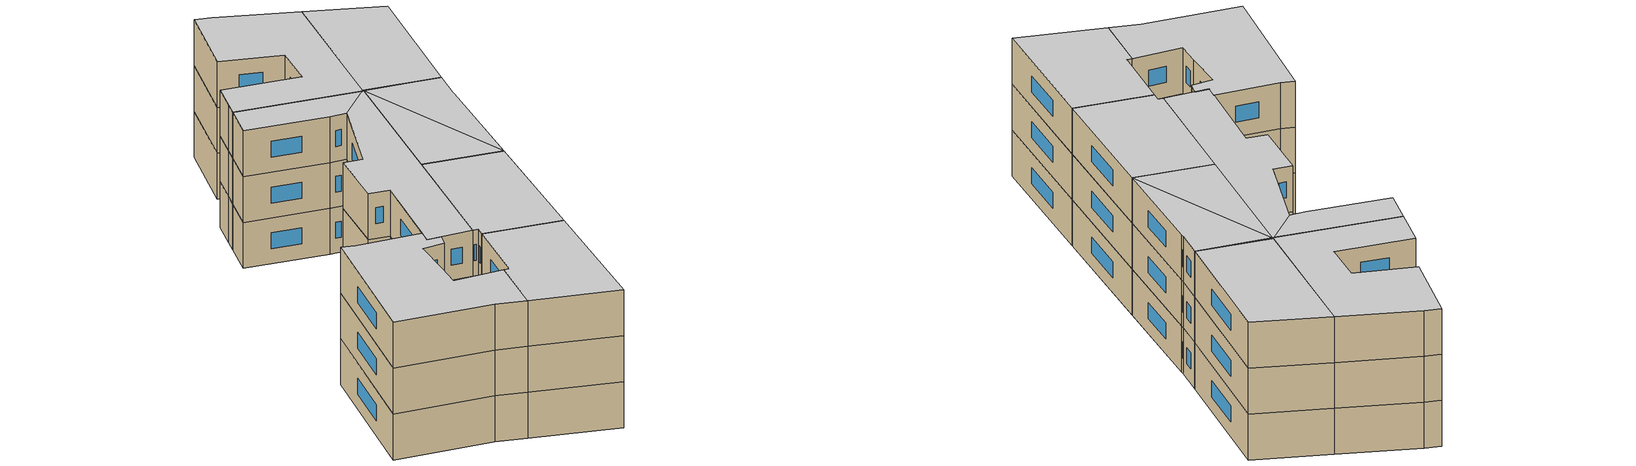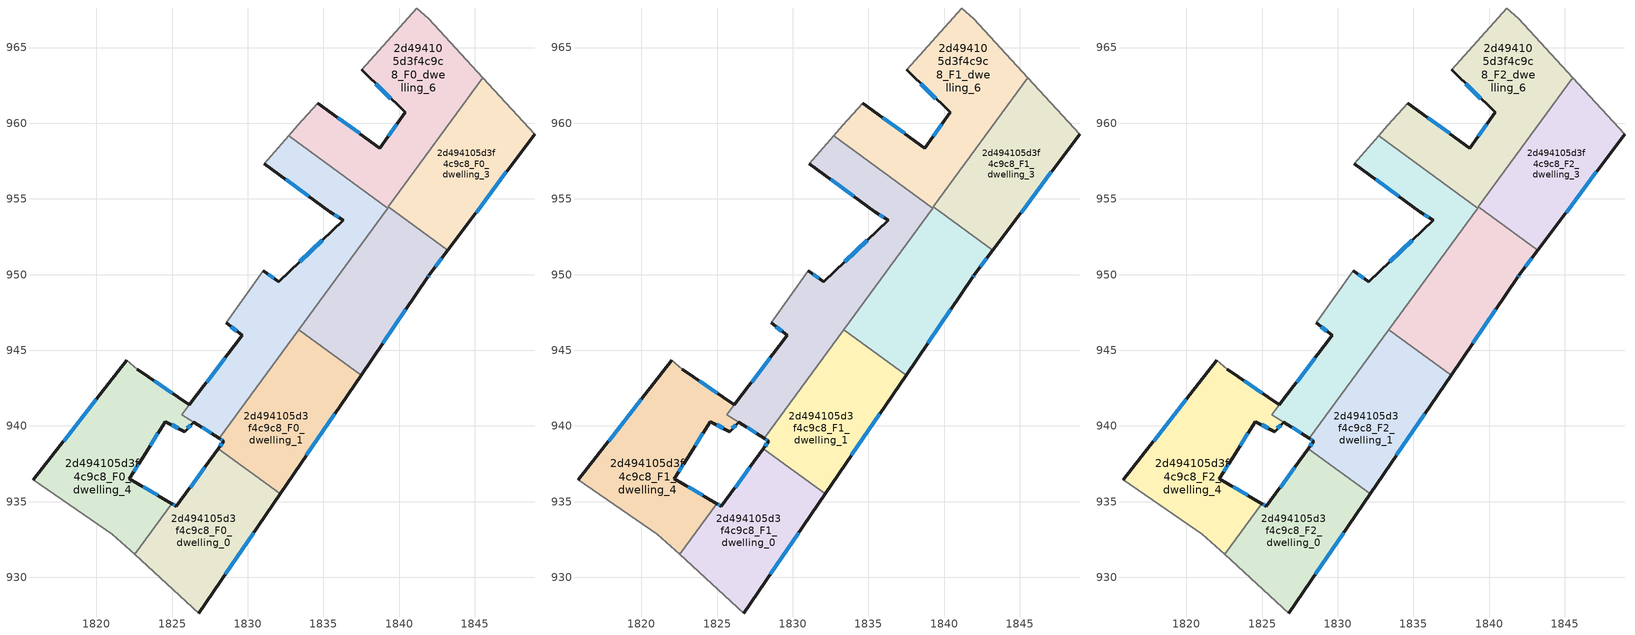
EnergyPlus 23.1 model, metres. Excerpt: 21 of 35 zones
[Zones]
2d494105d3f4c9c8_F0_dwelling_0
 floor ground (EU_floor_Construction): 1832.14,935.52 1826.77,927.64 1822.52,931.51 1824.97,934.87 1825.28,934.69 1828.05,938.51 z0
 wall outside (EU_wall_Construction): 1828.05,938.51 1825.28,934.69 1824.97,934.87 / 1826.77,927.64 1832.14,935.52 z0:3
 wall adiabatic (EU_wall_Construction): 1822.52,931.51 1826.77,927.64 z0:3
 wall to 2d494105d3f4c9c8_F0_dwelling_1 (EU_wall_Construction): 1832.14,935.52 1828.05,938.51 z0:3
 wall to 2d494105d3f4c9c8_F0_dwelling_4 (EU_wall_Construction): 1824.97,934.87 1822.52,931.51 z0:3
 window (EU_Window_Construction): 1825.18,934.75 1825.07,934.82 / 1827.15,937.27 1826.18,935.93 / 1828.52,930.21 1830.39,932.96 z0.98:2.02
2d494105d3f4c9c8_F0_dwelling_1
 floor ground (EU_floor_Construction): 1837.48,943.36 1832.14,935.52 1828.05,938.51 1828.41,939 1828.12,939.18 1833.37,946.36 z0
 wall outside (EU_wall_Construction): 1828.12,939.18 1828.41,939 1828.05,938.51 / 1832.14,935.52 1837.48,943.36 z0:3
 wall to 2d494105d3f4c9c8_F0_dwelling_2 (EU_wall_Construction): 1837.48,943.36 1833.37,946.36 z0:3
 wall to 2d494105d3f4c9c8_F0_dwelling_5 (EU_wall_Construction): 1833.37,946.36 1828.12,939.18 z0:3
 window (EU_Window_Construction): 1828.22,939.13 1828.32,939.06 / 1833.87,938.07 1835.74,940.81 / 1828.29,938.84 1828.17,938.67 z0.98:2.02
2d494105d3f4c9c8_F0_dwelling_2
 floor ground (EU_floor_Construction): 1839.23,954.39 1837.48,943.36 1833.37,946.36 z0; 1843.21,951.61 1841.99,949.98 1841.87,949.8 1837.48,943.36 1839.23,954.39 1839.29,954.47 z0
 wall outside (EU_wall_Construction): 1837.48,943.36 1841.87,949.8 1841.99,949.98 1843.21,951.61 z0:3
 wall to 2d494105d3f4c9c8_F0_dwelling_3 (EU_wall_Construction): 1843.21,951.61 1839.29,954.47 z0:3
 wall to 2d494105d3f4c9c8_F0_dwelling_6 (EU_wall_Construction): 1839.29,954.47 1839.24,954.39 z0:3
 wall to 2d494105d3f4c9c8_F0_dwelling_5 (EU_wall_Construction): 1839.23,954.39 1833.37,946.36 z0:3
 window (EU_Window_Construction): 1842.39,950.51 1842.81,951.08 / 1841.91,949.86 1841.95,949.93 / 1838.91,945.46 1840.44,947.71 z0.98:2.02
2d494105d3f4c9c8_F0_dwelling_3
 floor ground (EU_floor_Construction): 1845.53,963.01 1848.96,959.27 1843.21,951.61 1839.29,954.47 z0
 wall outside (EU_wall_Construction): 1843.21,951.61 1848.96,959.27 z0:3
 wall adiabatic (EU_wall_Construction): 1848.96,959.27 1845.53,963.01 z0:3
 wall to 2d494105d3f4c9c8_F0_dwelling_6 (EU_wall_Construction): 1845.53,963.01 1839.29,954.47 z0:3
 window (EU_Window_Construction): 1845.08,954.1 1847.09,956.78 z0.98:2.02
2d494105d3f4c9c8_F0_dwelling_4
 floor ground (EU_floor_Construction): 1826.14,941.4 1825.64,940.74 1826.42,940.25 1825.82,939.63 1824.55,940.28 1823.05,937.9 1822.17,936.52 1824.97,934.87 1822.52,931.51 1821.05,932.85 1815.82,936.43 1822.02,944.34 1822.69,943.73 z0
 wall outside (EU_wall_Construction): 1824.97,934.87 1822.17,936.52 1823.05,937.9 1824.55,940.28 1825.82,939.63 1826.42,940.25 / 1822.02,944.34 1815.82,936.43 / 1826.14,941.4 1822.69,943.73 z0:3
 wall adiabatic (EU_wall_Construction): 1815.82,936.43 1821.05,932.85 1822.52,931.51 / 1822.69,943.73 1822.02,944.34 z0:3
 wall to 2d494105d3f4c9c8_F0_dwelling_5 (EU_wall_Construction): 1826.42,940.25 1825.64,940.74 1826.14,941.4 z0:3
 window (EU_Window_Construction): 1822.46,936.97 1822.76,937.46 / 1824.06,935.41 1823.08,935.99 / 1820,941.77 1817.84,939.01 / 1825.02,942.16 1823.81,942.98 / 1826.01,939.83 1826.22,940.05 / 1824.96,940.07 1825.41,939.85 / 1823.54,938.68 1824.06,939.51 z0.98:2.02
2d494105d3f4c9c8_F0_dwelling_5
 floor ground (EU_floor_Construction): 1839.23,954.39 1828.12,939.18 1825.64,940.74 1829.63,946 1828.57,946.82 1831.01,950.25 1832.03,949.51 1836.3,953.59 1839.17,954.44 z0; 1839.17,954.44 1836.3,953.59 1835.42,954.14 1831.09,957.33 1832.7,959.17 z0
 wall outside (EU_wall_Construction): 1828.57,946.82 1829.63,946 1826.14,941.4 / 1831.09,957.33 1835.42,954.14 1836.3,953.59 1832.03,949.51 1831.01,950.25 / 1826.42,940.25 1828.12,939.18 z0:3
 wall adiabatic (EU_wall_Construction): 1831.01,950.25 1828.57,946.82 / 1832.7,959.17 1831.09,957.33 z0:3
 wall to 2d494105d3f4c9c8_F0_dwelling_6 (EU_wall_Construction): 1839.23,954.39 1832.7,959.17 z0:3
 window (EU_Window_Construction): 1828.91,946.55 1829.28,946.27 / 1831.7,949.75 1831.34,950.01 / 1834.91,952.27 1833.42,950.84 / 1835.71,953.97 1836.01,953.77 / 1832.5,956.3 1834.01,955.18 / 1828.5,944.51 1827.28,942.9 / 1826.97,939.91 1827.57,939.53 z0.98:2.02
2d494105d3f4c9c8_F0_dwelling_6
 floor ground (EU_floor_Construction): 1841.96,966.91 1845.53,963.01 1839.23,954.39 1832.7,959.17 1833.31,959.86 1834.61,961.33 1838.72,958.36 1840.39,960.71 1837.51,963.52 1841.17,967.61 z0
 wall outside (EU_wall_Construction): 1837.51,963.52 1840.39,960.71 1838.72,958.36 1834.61,961.33 z0:3
 wall adiabatic (EU_wall_Construction): 1845.53,963.01 1841.96,966.91 1841.17,967.61 1837.51,963.52 / 1834.61,961.33 1833.31,959.86 1832.7,959.17 z0:3
 window (EU_Window_Construction): 1839.85,959.95 1839.26,959.13 / 1838.45,962.61 1839.45,961.63 / 1837.38,959.33 1835.95,960.37 z0.98:2.02
2d494105d3f4c9c8_F1_dwelling_0
 floor to 2d494105d3f4c9c8_F0_dwelling_0 (EU_floor_Construction): 1832.14,935.52 1826.77,927.64 1822.52,931.51 1824.97,934.87 1825.28,934.69 1828.05,938.51 z3
 wall outside (EU_wall_Construction): 1828.05,938.51 1825.28,934.69 1824.97,934.87 / 1826.77,927.64 1832.14,935.52 z3:6
 wall adiabatic (EU_wall_Construction): 1822.52,931.51 1826.77,927.64 z3:6
 wall to 2d494105d3f4c9c8_F1_dwelling_1 (EU_wall_Construction): 1832.14,935.52 1828.05,938.51 z3:6
 wall to 2d494105d3f4c9c8_F1_dwelling_4 (EU_wall_Construction): 1824.97,934.87 1822.52,931.51 z3:6
 window (EU_Window_Construction): 1825.18,934.75 1825.07,934.82 / 1827.15,937.27 1826.18,935.93 / 1828.52,930.21 1830.39,932.96 z3.98:5.02
2d494105d3f4c9c8_F1_dwelling_1
 floor to 2d494105d3f4c9c8_F0_dwelling_1 (EU_floor_Construction): 1837.48,943.36 1832.14,935.52 1828.05,938.51 1828.41,939 1828.12,939.18 1833.37,946.36 z3
 wall outside (EU_wall_Construction): 1828.12,939.18 1828.41,939 1828.05,938.51 / 1832.14,935.52 1837.48,943.36 z3:6
 wall to 2d494105d3f4c9c8_F1_dwelling_2 (EU_wall_Construction): 1837.48,943.36 1833.37,946.36 z3:6
 wall to 2d494105d3f4c9c8_F1_dwelling_5 (EU_wall_Construction): 1833.37,946.36 1828.12,939.18 z3:6
 window (EU_Window_Construction): 1828.22,939.13 1828.32,939.06 / 1833.87,938.07 1835.74,940.81 / 1828.29,938.84 1828.17,938.67 z3.98:5.02
2d494105d3f4c9c8_F1_dwelling_2
 floor to 2d494105d3f4c9c8_F0_dwelling_2 (EU_floor_Construction): 1839.23,954.39 1837.48,943.36 1833.37,946.36 z3; 1843.21,951.61 1839.24,954.39 1839.29,954.47 z3; 1843.21,951.61 1841.99,949.98 1841.87,949.8 1837.48,943.36 1839.24,954.39 z3
 wall outside (EU_wall_Construction): 1837.48,943.36 1841.87,949.8 1841.99,949.98 1843.21,951.61 z3:6
 wall to 2d494105d3f4c9c8_F1_dwelling_3 (EU_wall_Construction): 1843.21,951.61 1839.29,954.47 z3:6
 wall to 2d494105d3f4c9c8_F1_dwelling_6 (EU_wall_Construction): 1839.29,954.47 1839.24,954.39 z3:6
 wall to 2d494105d3f4c9c8_F1_dwelling_5 (EU_wall_Construction): 1839.23,954.39 1833.37,946.36 z3:6
 window (EU_Window_Construction): 1842.39,950.51 1842.81,951.08 / 1841.91,949.86 1841.95,949.93 / 1838.91,945.46 1840.44,947.71 z3.98:5.02
2d494105d3f4c9c8_F1_dwelling_3
 floor to 2d494105d3f4c9c8_F0_dwelling_3 (EU_floor_Construction): 1845.53,963.01 1848.96,959.27 1843.21,951.61 1839.29,954.47 z3
 wall outside (EU_wall_Construction): 1843.21,951.61 1848.96,959.27 z3:6
 wall adiabatic (EU_wall_Construction): 1848.96,959.27 1845.53,963.01 z3:6
 wall to 2d494105d3f4c9c8_F1_dwelling_6 (EU_wall_Construction): 1845.53,963.01 1839.29,954.47 z3:6
 window (EU_Window_Construction): 1845.08,954.1 1847.09,956.78 z3.98:5.02
2d494105d3f4c9c8_F1_dwelling_4
 floor to 2d494105d3f4c9c8_F0_dwelling_4 (EU_floor_Construction): 1826.14,941.4 1825.64,940.74 1826.42,940.25 1825.82,939.63 1824.55,940.28 1823.05,937.9 1822.17,936.52 1824.97,934.87 1822.52,931.51 1821.05,932.85 1815.82,936.43 1822.02,944.34 1822.69,943.73 z3
 wall outside (EU_wall_Construction): 1824.97,934.87 1822.17,936.52 1823.05,937.9 1824.55,940.28 1825.82,939.63 1826.42,940.25 / 1822.02,944.34 1815.82,936.43 / 1826.14,941.4 1822.69,943.73 z3:6
 wall adiabatic (EU_wall_Construction): 1815.82,936.43 1821.05,932.85 1822.52,931.51 / 1822.69,943.73 1822.02,944.34 z3:6
 wall to 2d494105d3f4c9c8_F1_dwelling_5 (EU_wall_Construction): 1826.42,940.25 1825.64,940.74 1826.14,941.4 z3:6
 window (EU_Window_Construction): 1822.46,936.97 1822.76,937.46 / 1824.06,935.41 1823.08,935.99 / 1820,941.77 1817.84,939.01 / 1825.02,942.16 1823.81,942.98 / 1826.01,939.83 1826.22,940.05 / 1824.96,940.07 1825.41,939.85 / 1823.54,938.68 1824.06,939.51 z3.98:5.02
2d494105d3f4c9c8_F1_dwelling_5
 floor to 2d494105d3f4c9c8_F0_dwelling_5 (EU_floor_Construction): 1839.23,954.39 1828.12,939.18 1825.64,940.74 1829.63,946 1828.57,946.82 1831.01,950.25 1832.03,949.51 1836.3,953.59 1839.17,954.44 z3; 1839.17,954.44 1836.3,953.59 1835.42,954.14 1831.09,957.33 1832.7,959.17 z3
 wall outside (EU_wall_Construction): 1828.57,946.82 1829.63,946 1826.14,941.4 / 1831.09,957.33 1835.42,954.14 1836.3,953.59 1832.03,949.51 1831.01,950.25 / 1826.42,940.25 1828.12,939.18 z3:6
 wall adiabatic (EU_wall_Construction): 1831.01,950.25 1828.57,946.82 / 1832.7,959.17 1831.09,957.33 z3:6
 wall to 2d494105d3f4c9c8_F1_dwelling_6 (EU_wall_Construction): 1839.23,954.39 1832.7,959.17 z3:6
 window (EU_Window_Construction): 1828.91,946.55 1829.28,946.27 / 1831.7,949.75 1831.34,950.01 / 1834.91,952.27 1833.42,950.84 / 1835.71,953.97 1836.01,953.77 / 1832.5,956.3 1834.01,955.18 / 1828.5,944.51 1827.28,942.9 / 1826.97,939.91 1827.57,939.53 z3.98:5.02
2d494105d3f4c9c8_F1_dwelling_6
 floor to 2d494105d3f4c9c8_F0_dwelling_6 (EU_floor_Construction): 1841.96,966.91 1845.53,963.01 1839.23,954.39 1832.7,959.17 1833.31,959.86 1834.61,961.33 1838.72,958.36 1840.39,960.71 1837.51,963.52 1841.17,967.61 z3
 wall outside (EU_wall_Construction): 1837.51,963.52 1840.39,960.71 1838.72,958.36 1834.61,961.33 z3:6
 wall adiabatic (EU_wall_Construction): 1845.53,963.01 1841.96,966.91 1841.17,967.61 1837.51,963.52 / 1834.61,961.33 1833.31,959.86 1832.7,959.17 z3:6
 window (EU_Window_Construction): 1839.85,959.95 1839.26,959.13 / 1838.45,962.61 1839.45,961.63 / 1837.38,959.33 1835.95,960.37 z3.98:5.02
2d494105d3f4c9c8_F2_dwelling_0
 floor to 2d494105d3f4c9c8_F1_dwelling_0 (EU_floor_Construction): 1832.14,935.52 1826.77,927.64 1822.52,931.51 1824.97,934.87 1825.28,934.69 1828.05,938.51 z6
 wall outside (EU_wall_Construction): 1828.05,938.51 1825.28,934.69 1824.97,934.87 / 1826.77,927.64 1832.14,935.52 z6:9
 wall adiabatic (EU_wall_Construction): 1822.52,931.51 1826.77,927.64 z6:9
 wall to 2d494105d3f4c9c8_F2_dwelling_1 (EU_wall_Construction): 1832.14,935.52 1828.05,938.51 z6:9
 wall to 2d494105d3f4c9c8_F2_dwelling_4 (EU_wall_Construction): 1824.97,934.87 1822.52,931.51 z6:9
 window (EU_Window_Construction): 1825.18,934.75 1825.07,934.82 / 1827.15,937.27 1826.18,935.93 / 1828.52,930.21 1830.39,932.96 z6.98:8.02
 ceiling to 2d494105d3f4c9c8_F3_dwelling_0 (EU_floor_Construction): 1826.77,927.64 1832.14,935.52 1828.05,938.51 1825.28,934.69 1824.97,934.87 1822.52,931.51 z9
2d494105d3f4c9c8_F2_dwelling_1
 floor to 2d494105d3f4c9c8_F1_dwelling_1 (EU_floor_Construction): 1837.48,943.36 1832.14,935.52 1828.05,938.51 1828.41,939 1828.12,939.18 1833.37,946.36 z6
 wall outside (EU_wall_Construction): 1828.12,939.18 1828.41,939 1828.05,938.51 / 1832.14,935.52 1837.48,943.36 z6:9
 wall to 2d494105d3f4c9c8_F2_dwelling_2 (EU_wall_Construction): 1837.48,943.36 1833.37,946.36 z6:9
 wall to 2d494105d3f4c9c8_F2_dwelling_5 (EU_wall_Construction): 1833.37,946.36 1828.12,939.18 z6:9
 window (EU_Window_Construction): 1828.22,939.13 1828.32,939.06 / 1833.87,938.07 1835.74,940.81 / 1828.29,938.84 1828.17,938.67 z6.98:8.02
 ceiling to 2d494105d3f4c9c8_F3_dwelling_1 (EU_floor_Construction): 1832.14,935.52 1837.48,943.36 1833.37,946.36 1828.12,939.18 1828.41,939 1828.05,938.51 z9
2d494105d3f4c9c8_F2_dwelling_2
 floor to 2d494105d3f4c9c8_F1_dwelling_2 (EU_floor_Construction): 1839.23,954.39 1837.48,943.36 1833.37,946.36 z6; 1843.21,951.61 1839.24,954.39 1839.29,954.47 z6; 1843.21,951.61 1841.99,949.98 1841.87,949.8 1837.48,943.36 1839.24,954.39 z6
 wall outside (EU_wall_Construction): 1837.48,943.36 1841.87,949.8 1841.99,949.98 1843.21,951.61 z6:9
 wall to 2d494105d3f4c9c8_F2_dwelling_3 (EU_wall_Construction): 1843.21,951.61 1839.29,954.47 z6:9
 wall to 2d494105d3f4c9c8_F2_dwelling_6 (EU_wall_Construction): 1839.29,954.47 1839.24,954.39 z6:9
 wall to 2d494105d3f4c9c8_F2_dwelling_5 (EU_wall_Construction): 1839.23,954.39 1833.37,946.36 z6:9
 window (EU_Window_Construction): 1842.39,950.51 1842.81,951.08 / 1841.91,949.86 1841.95,949.93 / 1838.91,945.46 1840.44,947.71 z6.98:8.02
 ceiling to 2d494105d3f4c9c8_F3_dwelling_2 (EU_floor_Construction): 1837.48,943.36 1839.23,954.39 1833.37,946.36 z9; 1843.21,951.61 1839.29,954.47 1839.24,954.39 z9; 1837.48,943.36 1841.87,949.8 1841.99,949.98 1843.21,951.61 1839.24,954.39 z9
2d494105d3f4c9c8_F2_dwelling_3
 floor to 2d494105d3f4c9c8_F1_dwelling_3 (EU_floor_Construction): 1845.53,963.01 1848.96,959.27 1843.21,951.61 1839.29,954.47 z6
 wall outside (EU_wall_Construction): 1843.21,951.61 1848.96,959.27 z6:9
 wall adiabatic (EU_wall_Construction): 1848.96,959.27 1845.53,963.01 z6:9
 wall to 2d494105d3f4c9c8_F2_dwelling_6 (EU_wall_Construction): 1845.53,963.01 1839.29,954.47 z6:9
 window (EU_Window_Construction): 1845.08,954.1 1847.09,956.78 z6.98:8.02
 ceiling to 2d494105d3f4c9c8_F3_dwelling_3 (EU_floor_Construction): 1843.21,951.61 1848.96,959.27 1845.53,963.01 1839.29,954.47 z9
2d494105d3f4c9c8_F2_dwelling_4
 floor to 2d494105d3f4c9c8_F1_dwelling_4 (EU_floor_Construction): 1826.14,941.4 1825.64,940.74 1826.42,940.25 1825.82,939.63 1824.55,940.28 1823.05,937.9 1822.17,936.52 1824.97,934.87 1822.52,931.51 1821.05,932.85 1815.82,936.43 1822.02,944.34 1822.69,943.73 z6
 wall outside (EU_wall_Construction): 1824.97,934.87 1822.17,936.52 1823.05,937.9 1824.55,940.28 1825.82,939.63 1826.42,940.25 / 1822.02,944.34 1815.82,936.43 / 1826.14,941.4 1822.69,943.73 z6:9
 wall adiabatic (EU_wall_Construction): 1815.82,936.43 1821.05,932.85 1822.52,931.51 / 1822.69,943.73 1822.02,944.34 z6:9
 wall to 2d494105d3f4c9c8_F2_dwelling_5 (EU_wall_Construction): 1826.42,940.25 1825.64,940.74 1826.14,941.4 z6:9
 window (EU_Window_Construction): 1822.46,936.97 1822.76,937.46 / 1824.06,935.41 1823.08,935.99 / 1820,941.77 1817.84,939.01 / 1825.02,942.16 1823.81,942.98 / 1826.01,939.83 1826.22,940.05 / 1824.96,940.07 1825.41,939.85 / 1823.54,938.68 1824.06,939.51 z6.98:8.02
 ceiling to 2d494105d3f4c9c8_F3_dwelling_4 (EU_floor_Construction): 1824.97,934.87 1822.17,936.52 1823.05,937.9 1824.55,940.28 1825.82,939.63 1826.42,940.25 1825.64,940.74 1826.14,941.4 1822.69,943.73 1822.02,944.34 1815.82,936.43 1821.05,932.85 1822.52,931.51 z9
2d494105d3f4c9c8_F2_dwelling_5
 floor to 2d494105d3f4c9c8_F1_dwelling_5 (EU_floor_Construction): 1839.23,954.39 1828.12,939.18 1825.64,940.74 1829.63,946 1828.57,946.82 1831.01,950.25 1832.03,949.51 1836.3,953.59 1839.17,954.44 z6; 1839.17,954.44 1836.3,953.59 1835.42,954.14 1831.09,957.33 1832.7,959.17 z6
 wall outside (EU_wall_Construction): 1828.57,946.82 1829.63,946 1826.14,941.4 / 1831.09,957.33 1835.42,954.14 1836.3,953.59 1832.03,949.51 1831.01,950.25 / 1826.42,940.25 1828.12,939.18 z6:9
 wall adiabatic (EU_wall_Construction): 1831.01,950.25 1828.57,946.82 / 1832.7,959.17 1831.09,957.33 z6:9
 wall to 2d494105d3f4c9c8_F2_dwelling_6 (EU_wall_Construction): 1839.23,954.39 1832.7,959.17 z6:9
 window (EU_Window_Construction): 1828.91,946.55 1829.28,946.27 / 1831.7,949.75 1831.34,950.01 / 1834.91,952.27 1833.42,950.84 / 1835.71,953.97 1836.01,953.77 / 1832.5,956.3 1834.01,955.18 / 1828.5,944.51 1827.28,942.9 / 1826.97,939.91 1827.57,939.53 z6.98:8.02
 ceiling to 2d494105d3f4c9c8_F3_dwelling_5 (EU_floor_Construction): 1828.12,939.18 1839.23,954.39 1839.17,954.44 1836.3,953.59 1832.03,949.51 1831.01,950.25 1828.57,946.82 1829.63,946 1825.64,940.74 z9; 1839.17,954.44 1832.7,959.17 1831.09,957.33 1835.42,954.14 1836.3,953.59 z9
2d494105d3f4c9c8_F2_dwelling_6
 floor to 2d494105d3f4c9c8_F1_dwelling_6 (EU_floor_Construction): 1841.96,966.91 1845.53,963.01 1839.23,954.39 1832.7,959.17 1833.31,959.86 1834.61,961.33 1838.72,958.36 1840.39,960.71 1837.51,963.52 1841.17,967.61 z6
 wall outside (EU_wall_Construction): 1837.51,963.52 1840.39,960.71 1838.72,958.36 1834.61,961.33 z6:9
 wall adiabatic (EU_wall_Construction): 1845.53,963.01 1841.96,966.91 1841.17,967.61 1837.51,963.52 / 1834.61,961.33 1833.31,959.86 1832.7,959.17 z6:9
 window (EU_Window_Construction): 1839.85,959.95 1839.26,959.13 / 1838.45,962.61 1839.45,961.63 / 1837.38,959.33 1835.95,960.37 z6.98:8.02
 ceiling to 2d494105d3f4c9c8_F3_dwelling_6 (EU_floor_Construction): 1839.23,954.39 1845.53,963.01 1841.96,966.91 1841.17,967.61 1837.51,963.52 1840.39,960.71 1838.72,958.36 1834.61,961.33 1833.31,959.86 1832.7,959.17 z9
[Building]
EU S2 Campaign: North Axis=0; Terrain=City; Solar Distribution=FullExterior
[Site:Location]
Bologna: Latitude=44.5; Longitude=11.25; Time Zone=1; Elevation=37
[SizingPeriod:WeatherFileDays]
AnnualSizingPeriod: Begin Month=1; Begin Day of Month=1; End Month=12; End Day of Month=31; Day of Week for Start Day=Monday; Use Weather File Daylight Saving Period=No; Use Weather File Rain and Snow Indicators=No
[MATERIAL]
EU_InternalMass_Material: Roughness=MediumRough; Thickness=0.1; Conductivity=1; Density=1800; Specific Heat=900; Thermal Absorptance=0.9; Solar Absorptance=0.7; Visible Absorptance=0.7
[MATERIAL:NOMASS] Roughness=MediumRough; Thermal Absorptance=0.9; Solar Absorptance=0.7; Visible Absorptance=0.7
Name | Thermal Resistance
EU_wall_NoMass | 0.905828
EU_floor_NoMass | 0.67114
[WINDOWMATERIAL:SIMPLEGLAZINGSYSTEM]
EU_Window_SimpleGlazing: UFactor=4.52486; Solar Heat Gain Coefficient=0.85; Visible Transmittance=0.85
[CONSTRUCTION]
EU_wall_Construction: EU_wall_NoMass
EU_floor_Construction: EU_floor_NoMass
EU_Window_Construction: EU_Window_SimpleGlazing
EU_InternalMass_Construction: EU_InternalMass_Material
[ZONE] Type=1; Multiplier=1; Ceiling Height=autocalculate; Floor Area=autocalculate; Part of Total Floor Area=Yes
Name | Volume
2d494105d3f4c9c8_F0_dwelling_0 | 148.627
2d494105d3f4c9c8_F1_dwelling_0; 2d494105d3f4c9c8_F2_dwelling_0 | 148.628
2d494105d3f4c9c8_F0_dwelling_1; 2d494105d3f4c9c8_F1_dwelling_1; 2d494105d3f4c9c8_F2_dwelling_1 | 148.619
2d494105d3f4c9c8_F0_dwelling_2 | 148.614
2d494105d3f4c9c8_F1_dwelling_2; 2d494105d3f4c9c8_F2_dwelling_2 | 148.615
2d494105d3f4c9c8_F0_dwelling_3; 2d494105d3f4c9c8_F1_dwelling_3; 2d494105d3f4c9c8_F2_dwelling_3 | 148.624
2d494105d3f4c9c8_F0_dwelling_4; 2d494105d3f4c9c8_F1_dwelling_4; 2d494105d3f4c9c8_F2_dwelling_4 | 185.613
2d494105d3f4c9c8_F0_dwelling_5; 2d494105d3f4c9c8_F1_dwelling_5; 2d494105d3f4c9c8_F2_dwelling_5 | 210.728
2d494105d3f4c9c8_F0_dwelling_6; 2d494105d3f4c9c8_F1_dwelling_6; 2d494105d3f4c9c8_F2_dwelling_6 | 198.162
[INTERNALMASS] Construction=EU_InternalMass_Construction
Name | Zone or ZoneList | Surface Area
2d494105d3f4c9c8_F0_dwelling_0_EU_InternalMass | 2d494105d3f4c9c8_F0_dwelling_0 | 49.5425
2d494105d3f4c9c8_F0_dwelling_1_EU_InternalMass | 2d494105d3f4c9c8_F0_dwelling_1 | 49.542
2d494105d3f4c9c8_F0_dwelling_2_EU_InternalMass | 2d494105d3f4c9c8_F0_dwelling_2 | 49.5411
2d494105d3f4c9c8_F0_dwelling_3_EU_InternalMass | 2d494105d3f4c9c8_F0_dwelling_3 | 49.5413
2d494105d3f4c9c8_F0_dwelling_4_EU_InternalMass | 2d494105d3f4c9c8_F0_dwelling_4 | 61.8717
2d494105d3f4c9c8_F0_dwelling_5_EU_InternalMass | 2d494105d3f4c9c8_F0_dwelling_5 | 70.2375
2d494105d3f4c9c8_F0_dwelling_6_EU_InternalMass | 2d494105d3f4c9c8_F0_dwelling_6 | 66.0534
2d494105d3f4c9c8_F1_dwelling_0_EU_InternalMass | 2d494105d3f4c9c8_F1_dwelling_0 | 49.5425
2d494105d3f4c9c8_F1_dwelling_1_EU_InternalMass | 2d494105d3f4c9c8_F1_dwelling_1 | 49.542
2d494105d3f4c9c8_F1_dwelling_2_EU_InternalMass | 2d494105d3f4c9c8_F1_dwelling_2 | 49.5411
2d494105d3f4c9c8_F1_dwelling_3_EU_InternalMass | 2d494105d3f4c9c8_F1_dwelling_3 | 49.5413
2d494105d3f4c9c8_F1_dwelling_4_EU_InternalMass | 2d494105d3f4c9c8_F1_dwelling_4 | 61.8717
2d494105d3f4c9c8_F1_dwelling_5_EU_InternalMass | 2d494105d3f4c9c8_F1_dwelling_5 | 70.2375
2d494105d3f4c9c8_F1_dwelling_6_EU_InternalMass | 2d494105d3f4c9c8_F1_dwelling_6 | 66.0534
2d494105d3f4c9c8_F2_dwelling_0_EU_InternalMass | 2d494105d3f4c9c8_F2_dwelling_0 | 49.5425
2d494105d3f4c9c8_F2_dwelling_1_EU_InternalMass | 2d494105d3f4c9c8_F2_dwelling_1 | 49.542
2d494105d3f4c9c8_F2_dwelling_2_EU_InternalMass | 2d494105d3f4c9c8_F2_dwelling_2 | 49.5411
2d494105d3f4c9c8_F2_dwelling_3_EU_InternalMass | 2d494105d3f4c9c8_F2_dwelling_3 | 49.5413
2d494105d3f4c9c8_F2_dwelling_4_EU_InternalMass | 2d494105d3f4c9c8_F2_dwelling_4 | 61.8717
2d494105d3f4c9c8_F2_dwelling_5_EU_InternalMass | 2d494105d3f4c9c8_F2_dwelling_5 | 70.2375
2d494105d3f4c9c8_F2_dwelling_6_EU_InternalMass | 2d494105d3f4c9c8_F2_dwelling_6 | 66.0534
[OTHEREQUIPMENT] Fuel Type=Electricity; Design Level Calculation Method=Watts/Area; Power per Zone Floor Area=1; Fraction Latent=0; Fraction Radiant=0; Fraction Lost=0; Carbon Dioxide Generation Rate=0; EndUse Subcategory=EU_Step8_InternalGains
Name | Zone or ZoneList or Space or SpaceList | Schedule
EU_Step8_InternalGain_2d494105d3f4c9c8_F0_dwelling_0_f000 | 2d494105d3f4c9c8_F0_dwelling_0 | EU_Step8_GainSchedule_2d494105d3f4c9c8_F0_dwelling_0_f000
EU_Step8_InternalGain_2d494105d3f4c9c8_F0_dwelling_1_f000 | 2d494105d3f4c9c8_F0_dwelling_1 | EU_Step8_GainSchedule_2d494105d3f4c9c8_F0_dwelling_1_f000
EU_Step8_InternalGain_2d494105d3f4c9c8_F0_dwelling_2_f000 | 2d494105d3f4c9c8_F0_dwelling_2 | EU_Step8_GainSchedule_2d494105d3f4c9c8_F0_dwelling_2_f000
EU_Step8_InternalGain_2d494105d3f4c9c8_F0_dwelling_3_f000 | 2d494105d3f4c9c8_F0_dwelling_3 | EU_Step8_GainSchedule_2d494105d3f4c9c8_F0_dwelling_3_f000
EU_Step8_InternalGain_2d494105d3f4c9c8_F0_dwelling_4_f000 | 2d494105d3f4c9c8_F0_dwelling_4 | EU_Step8_GainSchedule_2d494105d3f4c9c8_F0_dwelling_4_f000
EU_Step8_InternalGain_2d494105d3f4c9c8_F0_dwelling_5_f000 | 2d494105d3f4c9c8_F0_dwelling_5 | EU_Step8_GainSchedule_2d494105d3f4c9c8_F0_dwelling_5_f000
EU_Step8_InternalGain_2d494105d3f4c9c8_F0_dwelling_6_f000 | 2d494105d3f4c9c8_F0_dwelling_6 | EU_Step8_GainSchedule_2d494105d3f4c9c8_F0_dwelling_6_f000
EU_Step8_InternalGain_2d494105d3f4c9c8_F1_dwelling_0_f000 | 2d494105d3f4c9c8_F1_dwelling_0 | EU_Step8_GainSchedule_2d494105d3f4c9c8_F1_dwelling_0_f000
EU_Step8_InternalGain_2d494105d3f4c9c8_F1_dwelling_1_f000 | 2d494105d3f4c9c8_F1_dwelling_1 | EU_Step8_GainSchedule_2d494105d3f4c9c8_F1_dwelling_1_f000
EU_Step8_InternalGain_2d494105d3f4c9c8_F1_dwelling_2_f000 | 2d494105d3f4c9c8_F1_dwelling_2 | EU_Step8_GainSchedule_2d494105d3f4c9c8_F1_dwelling_2_f000
EU_Step8_InternalGain_2d494105d3f4c9c8_F1_dwelling_3_f000 | 2d494105d3f4c9c8_F1_dwelling_3 | EU_Step8_GainSchedule_2d494105d3f4c9c8_F1_dwelling_3_f000
EU_Step8_InternalGain_2d494105d3f4c9c8_F1_dwelling_4_f000 | 2d494105d3f4c9c8_F1_dwelling_4 | EU_Step8_GainSchedule_2d494105d3f4c9c8_F1_dwelling_4_f000
EU_Step8_InternalGain_2d494105d3f4c9c8_F1_dwelling_5_f000 | 2d494105d3f4c9c8_F1_dwelling_5 | EU_Step8_GainSchedule_2d494105d3f4c9c8_F1_dwelling_5_f000
EU_Step8_InternalGain_2d494105d3f4c9c8_F1_dwelling_6_f000 | 2d494105d3f4c9c8_F1_dwelling_6 | EU_Step8_GainSchedule_2d494105d3f4c9c8_F1_dwelling_6_f000
EU_Step8_InternalGain_2d494105d3f4c9c8_F2_dwelling_0_f000 | 2d494105d3f4c9c8_F2_dwelling_0 | EU_Step8_GainSchedule_2d494105d3f4c9c8_F2_dwelling_0_f000
EU_Step8_InternalGain_2d494105d3f4c9c8_F2_dwelling_1_f000 | 2d494105d3f4c9c8_F2_dwelling_1 | EU_Step8_GainSchedule_2d494105d3f4c9c8_F2_dwelling_1_f000
EU_Step8_InternalGain_2d494105d3f4c9c8_F2_dwelling_2_f000 | 2d494105d3f4c9c8_F2_dwelling_2 | EU_Step8_GainSchedule_2d494105d3f4c9c8_F2_dwelling_2_f000
EU_Step8_InternalGain_2d494105d3f4c9c8_F2_dwelling_3_f000 | 2d494105d3f4c9c8_F2_dwelling_3 | EU_Step8_GainSchedule_2d494105d3f4c9c8_F2_dwelling_3_f000
EU_Step8_InternalGain_2d494105d3f4c9c8_F2_dwelling_4_f000 | 2d494105d3f4c9c8_F2_dwelling_4 | EU_Step8_GainSchedule_2d494105d3f4c9c8_F2_dwelling_4_f000
EU_Step8_InternalGain_2d494105d3f4c9c8_F2_dwelling_5_f000 | 2d494105d3f4c9c8_F2_dwelling_5 | EU_Step8_GainSchedule_2d494105d3f4c9c8_F2_dwelling_5_f000
EU_Step8_InternalGain_2d494105d3f4c9c8_F2_dwelling_6_f000 | 2d494105d3f4c9c8_F2_dwelling_6 | EU_Step8_GainSchedule_2d494105d3f4c9c8_F2_dwelling_6_f000
[ZONEVENTILATION:DESIGNFLOWRATE] Schedule=EU_AlwaysOn; Design Flow Rate Calculation Method=AirChanges/Hour; Air Changes per Hour=0.73129; Ventilation Type=Natural; Fan Pressure Rise=0; Fan Total Efficiency=1; Constant Term Coefficient=1; Temperature Term Coefficient=0; Velocity Term Coefficient=0; Velocity Squared Term Coefficient=0; Minimum Indoor Temperature=-100; Maximum Indoor Temperature=100; Delta Temperature=-100; Minimum Outdoor Temperature=-100; Maximum Outdoor Temperature=100; Maximum Wind Speed=40
Name | Zone or ZoneList or Space or SpaceList
EU_ConstantAir_2d494105d3f4c9c8_F0_dwelling_0 | 2d494105d3f4c9c8_F0_dwelling_0
EU_ConstantAir_2d494105d3f4c9c8_F0_dwelling_1 | 2d494105d3f4c9c8_F0_dwelling_1
EU_ConstantAir_2d494105d3f4c9c8_F0_dwelling_2 | 2d494105d3f4c9c8_F0_dwelling_2
EU_ConstantAir_2d494105d3f4c9c8_F0_dwelling_3 | 2d494105d3f4c9c8_F0_dwelling_3
EU_ConstantAir_2d494105d3f4c9c8_F0_dwelling_4 | 2d494105d3f4c9c8_F0_dwelling_4
EU_ConstantAir_2d494105d3f4c9c8_F0_dwelling_5 | 2d494105d3f4c9c8_F0_dwelling_5
EU_ConstantAir_2d494105d3f4c9c8_F0_dwelling_6 | 2d494105d3f4c9c8_F0_dwelling_6
EU_ConstantAir_2d494105d3f4c9c8_F1_dwelling_0 | 2d494105d3f4c9c8_F1_dwelling_0
EU_ConstantAir_2d494105d3f4c9c8_F1_dwelling_1 | 2d494105d3f4c9c8_F1_dwelling_1
EU_ConstantAir_2d494105d3f4c9c8_F1_dwelling_2 | 2d494105d3f4c9c8_F1_dwelling_2
EU_ConstantAir_2d494105d3f4c9c8_F1_dwelling_3 | 2d494105d3f4c9c8_F1_dwelling_3
EU_ConstantAir_2d494105d3f4c9c8_F1_dwelling_4 | 2d494105d3f4c9c8_F1_dwelling_4
EU_ConstantAir_2d494105d3f4c9c8_F1_dwelling_5 | 2d494105d3f4c9c8_F1_dwelling_5
EU_ConstantAir_2d494105d3f4c9c8_F1_dwelling_6 | 2d494105d3f4c9c8_F1_dwelling_6
EU_ConstantAir_2d494105d3f4c9c8_F2_dwelling_0 | 2d494105d3f4c9c8_F2_dwelling_0
EU_ConstantAir_2d494105d3f4c9c8_F2_dwelling_1 | 2d494105d3f4c9c8_F2_dwelling_1
EU_ConstantAir_2d494105d3f4c9c8_F2_dwelling_2 | 2d494105d3f4c9c8_F2_dwelling_2
EU_ConstantAir_2d494105d3f4c9c8_F2_dwelling_3 | 2d494105d3f4c9c8_F2_dwelling_3
EU_ConstantAir_2d494105d3f4c9c8_F2_dwelling_4 | 2d494105d3f4c9c8_F2_dwelling_4
EU_ConstantAir_2d494105d3f4c9c8_F2_dwelling_5 | 2d494105d3f4c9c8_F2_dwelling_5
EU_ConstantAir_2d494105d3f4c9c8_F2_dwelling_6 | 2d494105d3f4c9c8_F2_dwelling_6
[HVACTEMPLATE:THERMOSTAT] Constant Heating Setpoint=20; Constant Cooling Setpoint=50
EU_HeatOnly_2d494105d3f4c9c8_F0_dwelling_0; EU_HeatOnly_2d494105d3f4c9c8_F0_dwelling_1; EU_HeatOnly_2d494105d3f4c9c8_F0_dwelling_2; EU_HeatOnly_2d494105d3f4c9c8_F0_dwelling_3; EU_HeatOnly_2d494105d3f4c9c8_F0_dwelling_4; EU_HeatOnly_2d494105d3f4c9c8_F0_dwelling_5; EU_HeatOnly_2d494105d3f4c9c8_F0_dwelling_6; EU_HeatOnly_2d494105d3f4c9c8_F1_dwelling_0; EU_HeatOnly_2d494105d3f4c9c8_F1_dwelling_1; EU_HeatOnly_2d494105d3f4c9c8_F1_dwelling_2; EU_HeatOnly_2d494105d3f4c9c8_F1_dwelling_3; EU_HeatOnly_2d494105d3f4c9c8_F1_dwelling_4; EU_HeatOnly_2d494105d3f4c9c8_F1_dwelling_5; EU_HeatOnly_2d494105d3f4c9c8_F1_dwelling_6; EU_HeatOnly_2d494105d3f4c9c8_F2_dwelling_0; EU_HeatOnly_2d494105d3f4c9c8_F2_dwelling_1; EU_HeatOnly_2d494105d3f4c9c8_F2_dwelling_2; EU_HeatOnly_2d494105d3f4c9c8_F2_dwelling_3; EU_HeatOnly_2d494105d3f4c9c8_F2_dwelling_4; EU_HeatOnly_2d494105d3f4c9c8_F2_dwelling_5; EU_HeatOnly_2d494105d3f4c9c8_F2_dwelling_6; EU_HeatOnly_2d494105d3f4c9c8_F3_dwelling_0; EU_HeatOnly_2d494105d3f4c9c8_F3_dwelling_1; EU_HeatOnly_2d494105d3f4c9c8_F3_dwelling_2; EU_HeatOnly_2d494105d3f4c9c8_F3_dwelling_3; EU_HeatOnly_2d494105d3f4c9c8_F3_dwelling_4; EU_HeatOnly_2d494105d3f4c9c8_F3_dwelling_5; EU_HeatOnly_2d494105d3f4c9c8_F3_dwelling_6; EU_HeatOnly_2d494105d3f4c9c8_F4_dwelling_0; EU_HeatOnly_2d494105d3f4c9c8_F4_dwelling_1; EU_HeatOnly_2d494105d3f4c9c8_F4_dwelling_2; EU_HeatOnly_2d494105d3f4c9c8_F4_dwelling_3; EU_HeatOnly_2d494105d3f4c9c8_F4_dwelling_4; EU_HeatOnly_2d494105d3f4c9c8_F4_dwelling_5; EU_HeatOnly_2d494105d3f4c9c8_F4_dwelling_6
[HVACTEMPLATE:ZONE:IDEALLOADSAIRSYSTEM] System Availability Schedule=EU_AlwaysOn; Maximum Heating Supply Air Temperature=50; Minimum Cooling Supply Air Temperature=13; Maximum Heating Supply Air Humidity Ratio=0.0156; Minimum Cooling Supply Air Humidity Ratio=0.0077; Heating Limit=NoLimit; Cooling Limit=NoLimit; Heating Availability Schedule=EU_AlwaysOn; Cooling Availability Schedule=EU_CoolingOff; Dehumidification Control Type=ConstantSensibleHeatRatio; Cooling Sensible Heat Ratio=0.7; Dehumidification Setpoint=60; Humidification Control Type=None; Humidification Setpoint=30; Outdoor Air Method=None; Outdoor Air Flow Rate per Person=0.00944; Outdoor Air Flow Rate per Zone Floor Area=0; Outdoor Air Flow Rate per Zone=0; Demand Controlled Ventilation Type=None; Outdoor Air Economizer Type=NoEconomizer; Heat Recovery Type=None; Sensible Heat Recovery Effectiveness=0.7; Latent Heat Recovery Effectiveness=0.65
Name | Template Thermostat
2d494105d3f4c9c8_F0_dwelling_0 | EU_HeatOnly_2d494105d3f4c9c8_F0_dwelling_0
2d494105d3f4c9c8_F0_dwelling_1 | EU_HeatOnly_2d494105d3f4c9c8_F0_dwelling_1
2d494105d3f4c9c8_F0_dwelling_2 | EU_HeatOnly_2d494105d3f4c9c8_F0_dwelling_2
2d494105d3f4c9c8_F0_dwelling_3 | EU_HeatOnly_2d494105d3f4c9c8_F0_dwelling_3
2d494105d3f4c9c8_F0_dwelling_4 | EU_HeatOnly_2d494105d3f4c9c8_F0_dwelling_4
2d494105d3f4c9c8_F0_dwelling_5 | EU_HeatOnly_2d494105d3f4c9c8_F0_dwelling_5
2d494105d3f4c9c8_F0_dwelling_6 | EU_HeatOnly_2d494105d3f4c9c8_F0_dwelling_6
2d494105d3f4c9c8_F1_dwelling_0 | EU_HeatOnly_2d494105d3f4c9c8_F1_dwelling_0
2d494105d3f4c9c8_F1_dwelling_1 | EU_HeatOnly_2d494105d3f4c9c8_F1_dwelling_1
2d494105d3f4c9c8_F1_dwelling_2 | EU_HeatOnly_2d494105d3f4c9c8_F1_dwelling_2
2d494105d3f4c9c8_F1_dwelling_3 | EU_HeatOnly_2d494105d3f4c9c8_F1_dwelling_3
2d494105d3f4c9c8_F1_dwelling_4 | EU_HeatOnly_2d494105d3f4c9c8_F1_dwelling_4
2d494105d3f4c9c8_F1_dwelling_5 | EU_HeatOnly_2d494105d3f4c9c8_F1_dwelling_5
2d494105d3f4c9c8_F1_dwelling_6 | EU_HeatOnly_2d494105d3f4c9c8_F1_dwelling_6
2d494105d3f4c9c8_F2_dwelling_0 | EU_HeatOnly_2d494105d3f4c9c8_F2_dwelling_0
2d494105d3f4c9c8_F2_dwelling_1 | EU_HeatOnly_2d494105d3f4c9c8_F2_dwelling_1
2d494105d3f4c9c8_F2_dwelling_2 | EU_HeatOnly_2d494105d3f4c9c8_F2_dwelling_2
2d494105d3f4c9c8_F2_dwelling_3 | EU_HeatOnly_2d494105d3f4c9c8_F2_dwelling_3
2d494105d3f4c9c8_F2_dwelling_4 | EU_HeatOnly_2d494105d3f4c9c8_F2_dwelling_4
2d494105d3f4c9c8_F2_dwelling_5 | EU_HeatOnly_2d494105d3f4c9c8_F2_dwelling_5
2d494105d3f4c9c8_F2_dwelling_6 | EU_HeatOnly_2d494105d3f4c9c8_F2_dwelling_6
[SIZING:ZONE] Zone Cooling Design Supply Air Temperature Input Method=SupplyAirTemperature; Zone Cooling Design Supply Air Temperature=13; Zone Heating Design Supply Air Temperature Input Method=SupplyAirTemperature; Zone Heating Design Supply Air Temperature=50; Zone Cooling Design Supply Air Humidity Ratio=0.008; Zone Heating Design Supply Air Humidity Ratio=0.008; Cooling Design Air Flow Method=DesignDay; Cooling Design Air Flow Rate=0; Cooling Minimum Air Flow per Zone Floor Area=0.000762; Cooling Minimum Air Flow=0; Cooling Minimum Air Flow Fraction=0.2; Heating Design Air Flow Method=DesignDay; Heating Design Air Flow Rate=0; Heating Maximum Air Flow per Zone Floor Area=0.002032; Heating Maximum Air Flow=0.141576; Heating Maximum Air Flow Fraction=0.3; Account for Dedicated Outdoor Air System=No; Dedicated Outdoor Air System Control Strategy=NeutralSupplyAir; Dedicated Outdoor Air Low Setpoint Temperature for Design=autosize; Dedicated Outdoor Air High Setpoint Temperature for Design=autosize; Zone Load Sizing Method=Sensible Load Only No Latent Load; Zone Latent Cooling Design Supply Air Humidity Ratio Input Method=HumidityRatioDifference; Zone Cooling Design Supply Air Humidity Ratio Difference=0.005; Zone Latent Heating Design Supply Air Humidity Ratio Input Method=HumidityRatioDifference; Zone Humidification Design Supply Air Humidity Ratio Difference=0.005
2d494105d3f4c9c8_F0_dwelling_0; 2d494105d3f4c9c8_F0_dwelling_1; 2d494105d3f4c9c8_F0_dwelling_2; 2d494105d3f4c9c8_F0_dwelling_3; 2d494105d3f4c9c8_F0_dwelling_4; 2d494105d3f4c9c8_F0_dwelling_5; 2d494105d3f4c9c8_F0_dwelling_6; 2d494105d3f4c9c8_F1_dwelling_0; 2d494105d3f4c9c8_F1_dwelling_1; 2d494105d3f4c9c8_F1_dwelling_2; 2d494105d3f4c9c8_F1_dwelling_3; 2d494105d3f4c9c8_F1_dwelling_4; 2d494105d3f4c9c8_F1_dwelling_5; 2d494105d3f4c9c8_F1_dwelling_6; 2d494105d3f4c9c8_F2_dwelling_0; 2d494105d3f4c9c8_F2_dwelling_1; 2d494105d3f4c9c8_F2_dwelling_2; 2d494105d3f4c9c8_F2_dwelling_3; 2d494105d3f4c9c8_F2_dwelling_4; 2d494105d3f4c9c8_F2_dwelling_5; 2d494105d3f4c9c8_F2_dwelling_6
[SCHEDULE:CONSTANT]
Name | Hourly Value
EU_AlwaysOn | 1
EU_CoolingOff | 0
[SCHEDULE:FILE] Column Number=1; Rows to Skip at Top=0; Number of Hours of Data=8760; Column Separator=Comma; Interpolate to Timestep=No; Minutes per Item=60; Adjust Schedule for Daylight Savings=Yes
Name | File
EU_Step8_GainSchedule_2d494105d3f4c9c8_F0_dwelling_0_f000 | ../../schedules/2d494105d3f4c9c8/2d494105d3f4c9c8_F0_dwelling_0_f000_gain.csv
EU_Step8_GainSchedule_2d494105d3f4c9c8_F0_dwelling_1_f000 | ../../schedules/2d494105d3f4c9c8/2d494105d3f4c9c8_F0_dwelling_1_f000_gain.csv
EU_Step8_GainSchedule_2d494105d3f4c9c8_F0_dwelling_2_f000 | ../../schedules/2d494105d3f4c9c8/2d494105d3f4c9c8_F0_dwelling_2_f000_gain.csv
EU_Step8_GainSchedule_2d494105d3f4c9c8_F0_dwelling_3_f000 | ../../schedules/2d494105d3f4c9c8/2d494105d3f4c9c8_F0_dwelling_3_f000_gain.csv
EU_Step8_GainSchedule_2d494105d3f4c9c8_F0_dwelling_4_f000 | ../../schedules/2d494105d3f4c9c8/2d494105d3f4c9c8_F0_dwelling_4_f000_gain.csv
EU_Step8_GainSchedule_2d494105d3f4c9c8_F0_dwelling_5_f000 | ../../schedules/2d494105d3f4c9c8/2d494105d3f4c9c8_F0_dwelling_5_f000_gain.csv
EU_Step8_GainSchedule_2d494105d3f4c9c8_F0_dwelling_6_f000 | ../../schedules/2d494105d3f4c9c8/2d494105d3f4c9c8_F0_dwelling_6_f000_gain.csv
EU_Step8_GainSchedule_2d494105d3f4c9c8_F1_dwelling_0_f000 | ../../schedules/2d494105d3f4c9c8/2d494105d3f4c9c8_F1_dwelling_0_f000_gain.csv
EU_Step8_GainSchedule_2d494105d3f4c9c8_F1_dwelling_1_f000 | ../../schedules/2d494105d3f4c9c8/2d494105d3f4c9c8_F1_dwelling_1_f000_gain.csv
EU_Step8_GainSchedule_2d494105d3f4c9c8_F1_dwelling_2_f000 | ../../schedules/2d494105d3f4c9c8/2d494105d3f4c9c8_F1_dwelling_2_f000_gain.csv
EU_Step8_GainSchedule_2d494105d3f4c9c8_F1_dwelling_3_f000 | ../../schedules/2d494105d3f4c9c8/2d494105d3f4c9c8_F1_dwelling_3_f000_gain.csv
EU_Step8_GainSchedule_2d494105d3f4c9c8_F1_dwelling_4_f000 | ../../schedules/2d494105d3f4c9c8/2d494105d3f4c9c8_F1_dwelling_4_f000_gain.csv
EU_Step8_GainSchedule_2d494105d3f4c9c8_F1_dwelling_5_f000 | ../../schedules/2d494105d3f4c9c8/2d494105d3f4c9c8_F1_dwelling_5_f000_gain.csv
EU_Step8_GainSchedule_2d494105d3f4c9c8_F1_dwelling_6_f000 | ../../schedules/2d494105d3f4c9c8/2d494105d3f4c9c8_F1_dwelling_6_f000_gain.csv
EU_Step8_GainSchedule_2d494105d3f4c9c8_F2_dwelling_0_f000 | ../../schedules/2d494105d3f4c9c8/2d494105d3f4c9c8_F2_dwelling_0_f000_gain.csv
EU_Step8_GainSchedule_2d494105d3f4c9c8_F2_dwelling_1_f000 | ../../schedules/2d494105d3f4c9c8/2d494105d3f4c9c8_F2_dwelling_1_f000_gain.csv
EU_Step8_GainSchedule_2d494105d3f4c9c8_F2_dwelling_2_f000 | ../../schedules/2d494105d3f4c9c8/2d494105d3f4c9c8_F2_dwelling_2_f000_gain.csv
EU_Step8_GainSchedule_2d494105d3f4c9c8_F2_dwelling_3_f000 | ../../schedules/2d494105d3f4c9c8/2d494105d3f4c9c8_F2_dwelling_3_f000_gain.csv
EU_Step8_GainSchedule_2d494105d3f4c9c8_F2_dwelling_4_f000 | ../../schedules/2d494105d3f4c9c8/2d494105d3f4c9c8_F2_dwelling_4_f000_gain.csv
EU_Step8_GainSchedule_2d494105d3f4c9c8_F2_dwelling_5_f000 | ../../schedules/2d494105d3f4c9c8/2d494105d3f4c9c8_F2_dwelling_5_f000_gain.csv
EU_Step8_GainSchedule_2d494105d3f4c9c8_F2_dwelling_6_f000 | ../../schedules/2d494105d3f4c9c8/2d494105d3f4c9c8_F2_dwelling_6_f000_gain.csv
